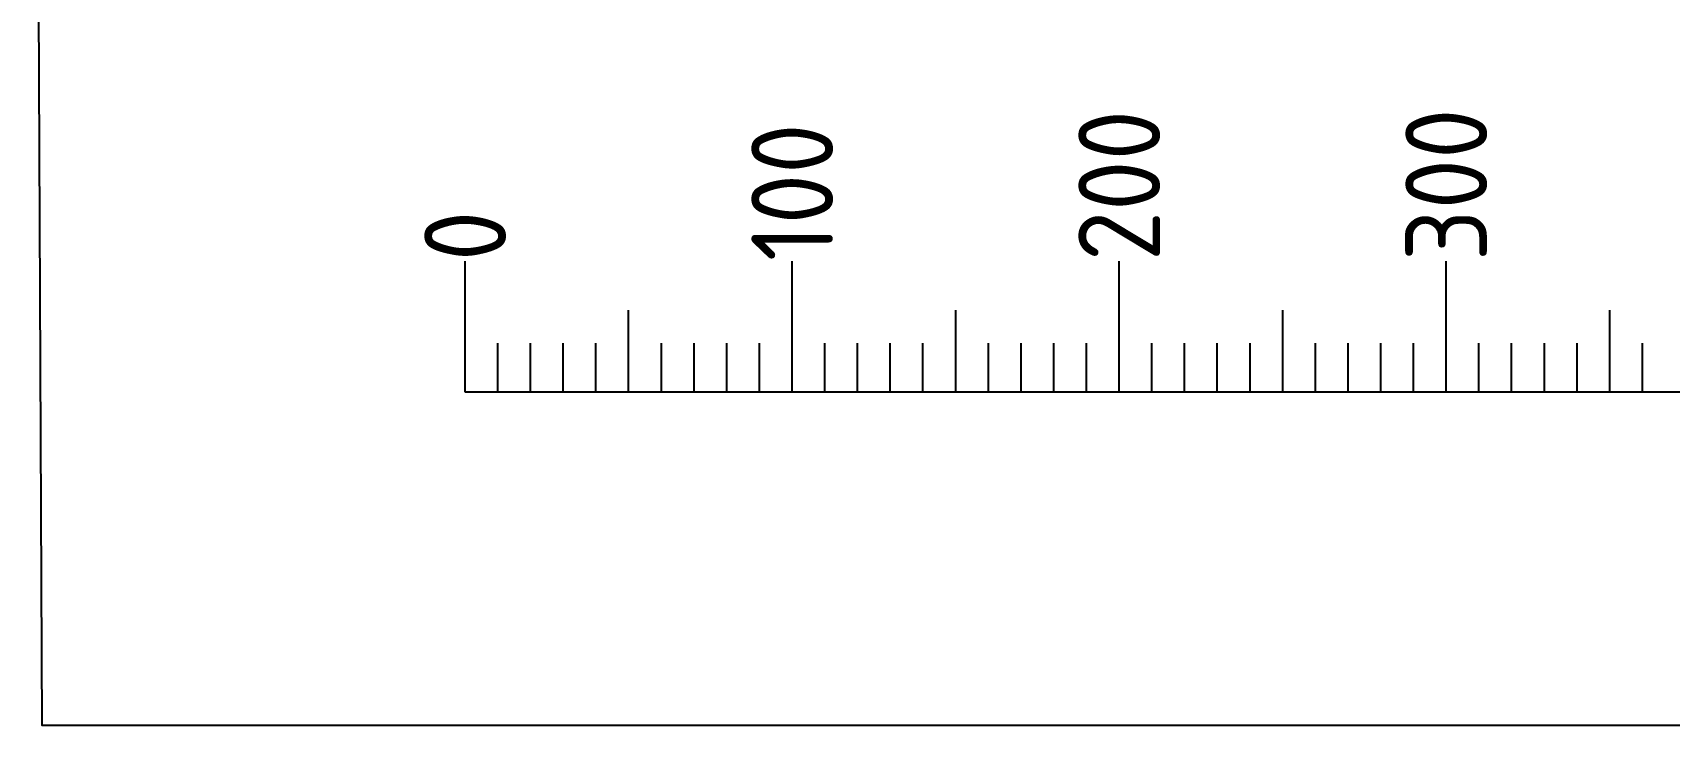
# Model space of a CAD drawing. Header units: millimetres. Extents: x 46697 to 52144, y 25488 to 34806.
# Drawn here: x 49228 to 49728, y 28035 to 28247 of the extents above; entities that cross this region are included whole.
import ezdxf
from ezdxf.enums import TextEntityAlignment as Align

# ---------------------------------------------------------------- set-up
doc = ezdxf.new("R2010")
doc.units = ezdxf.units.MM
doc.layers.add('! NO PLOT !', color=7, linetype='Continuous', true_color=0xff75dd, plot=False)
doc.styles.add('PI0', font='isocpeur.ttf', dxfattribs={"width": 0.9})

msp = doc.modelspace()

# ---------------------------------------------------------------- linework, layer by layer
at = {"layer": '! NO PLOT !', "ltscale": 0.25}
msp.add_lwpolyline([(49227.67, 28628.13), (49230.44, 28035.11), (49855.64, 28035.11), (49855.64, 28310.36), (49980.57, 28310.36), (49980.57, 28630.91), (49227.67, 28628.13)], dxfattribs=at)
at = {"color": 7}
for p, q in [((49359.89, 28136.91), (49359.89, 28176.91)), ((49459.89, 28136.91), (49459.89, 28176.91)), ((49559.89, 28136.91), (49559.89, 28176.91)), ((49559.89, 28136.91), (49559.89, 28176.91)), ((49559.89, 28136.91), (49559.89, 28176.91)), ((49559.89, 28136.91), (49559.89, 28176.91)), ((49559.89, 28136.91), (49559.89, 28176.91)), ((49559.89, 28136.91), (49559.89, 28176.91)), ((49559.89, 28136.91), (49559.89, 28176.91)), ((49559.89, 28136.91), (49559.89, 28176.91)), ((49659.89, 28136.91), (49659.89, 28176.91)), ((49409.89, 28136.91), (49409.89, 28161.91)), ((49509.89, 28136.91), (49509.89, 28161.91)), ((49609.89, 28136.91), (49609.89, 28161.91)), ((49709.89, 28136.91), (49709.89, 28161.91)), ((49369.89, 28136.91), (49369.89, 28151.91)), ((49379.89, 28136.91), (49379.89, 28151.91)), ((49389.89, 28136.91), (49389.89, 28151.91)), ((49399.89, 28136.91), (49399.89, 28151.91)), ((49419.89, 28136.91), (49419.89, 28151.91)), ((49429.89, 28136.91), (49429.89, 28151.91)), ((49439.89, 28136.91), (49439.89, 28151.91)), ((49449.89, 28136.91), (49449.89, 28151.91)), ((49469.89, 28136.91), (49469.89, 28151.91)), ((49479.89, 28136.91), (49479.89, 28151.91)), ((49489.89, 28136.91), (49489.89, 28151.91)), ((49499.89, 28136.91), (49499.89, 28151.91)), ((49519.89, 28136.91), (49519.89, 28151.91)), ((49529.89, 28136.91), (49529.89, 28151.91)), ((49539.89, 28136.91), (49539.89, 28151.91)), ((49549.89, 28136.91), (49549.89, 28151.91)), ((49569.89, 28136.91), (49569.89, 28151.91)), ((49579.89, 28136.91), (49579.89, 28151.91)), ((49589.89, 28136.91), (49589.89, 28151.91)), ((49599.89, 28136.91), (49599.89, 28151.91)), ((49619.89, 28136.91), (49619.89, 28151.91)), ((49629.89, 28136.91), (49629.89, 28151.91)), ((49639.89, 28136.91), (49639.89, 28151.91)), ((49649.89, 28136.91), (49649.89, 28151.91)), ((49669.89, 28136.91), (49669.89, 28151.91)), ((49679.89, 28136.91), (49679.89, 28151.91)), ((49689.89, 28136.91), (49689.89, 28151.91)), ((49699.89, 28136.91), (49699.89, 28151.91)), ((49719.89, 28136.91), (49719.89, 28151.91)), ((49759.89, 28136.91), (49359.89, 28136.91))]:
    msp.add_line(p, q, dxfattribs=at)

# ---------------------------------------------------------------- texts
at = {"color": 7, "style": 'PI0', "width": 0.9}
for s, p in [('200', (49559.89, 28176.91)), ('300', (49659.89, 28176.91)), ('100', (49459.89, 28176.91)), ('0', (49359.89, 28176.91))]:
    msp.add_text(s, height=25, rotation=90, dxfattribs=at).set_placement(p, align=Align.MIDDLE_LEFT)

doc.saveas('drawing.dxf')
